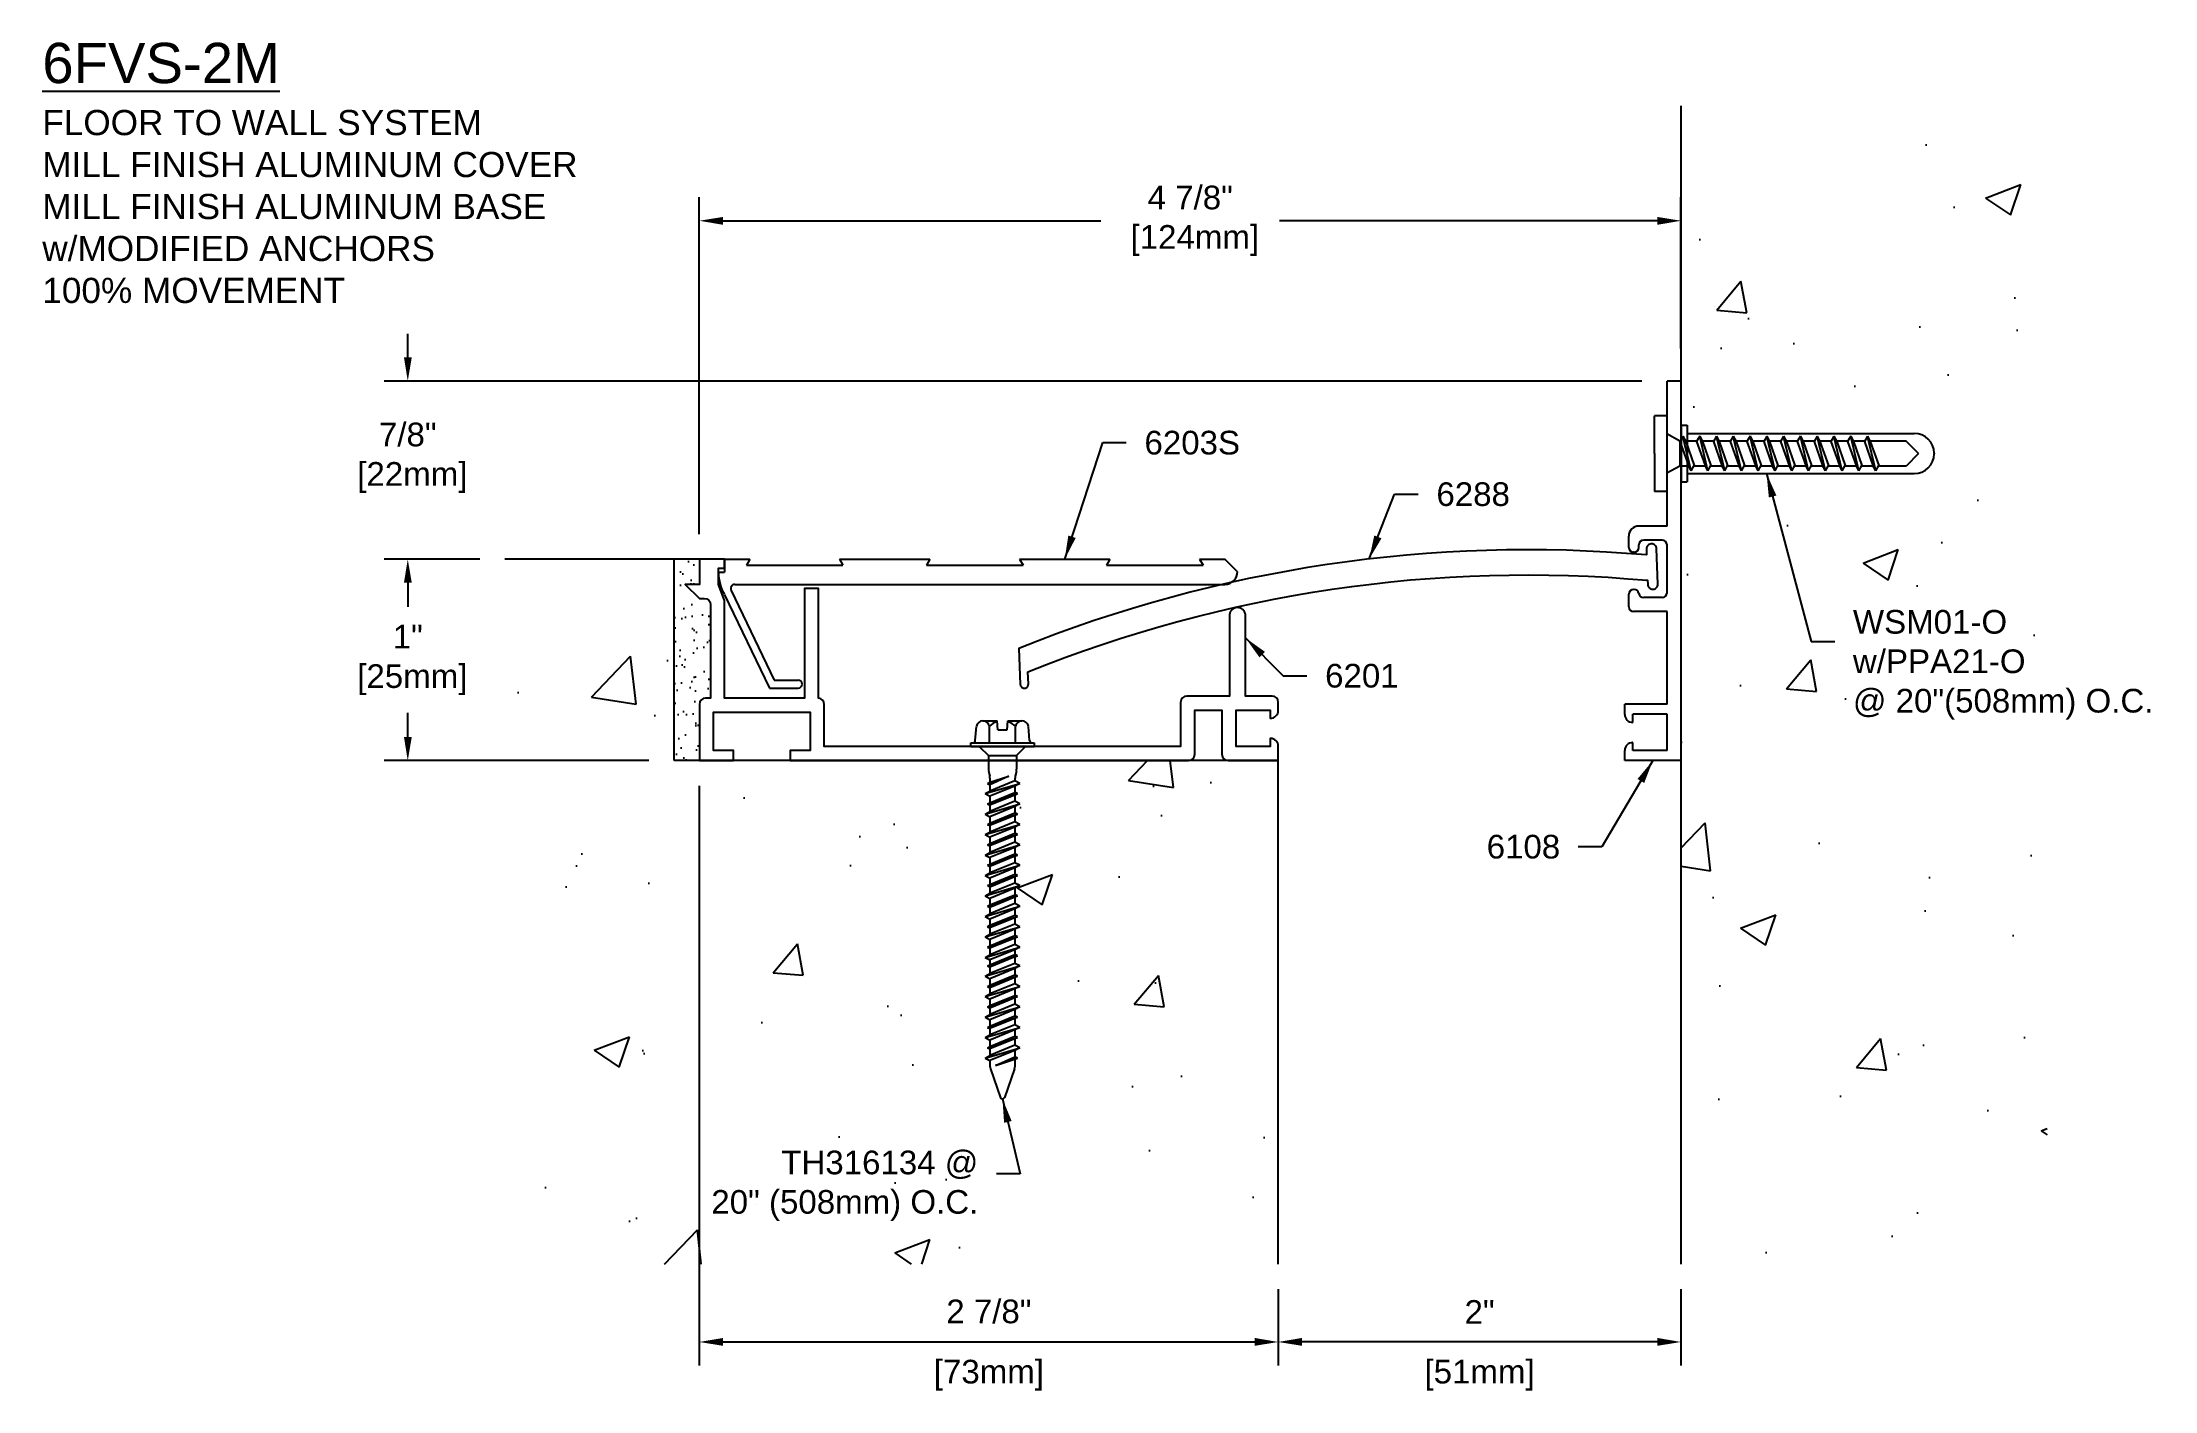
# Model space of a CAD drawing. Header units: inches. Extents: x -0.4 to 10.1, y -0.5 to 6.2.
import ezdxf

# ---------------------------------------------------------------- set-up
doc = ezdxf.new("R2010")
doc.units = ezdxf.units.IN
doc.header["$MEASUREMENT"] = 0
for name, color, linetype in [('Anchors', 4, 'Continuous'), ('Bolts', 4, 'Continuous'), ('Conditions', 1, 'Continuous'), ('Dimensions', 3, 'Continuous'), ('Metals', 7, 'Continuous'), ('text', 2, 'Continuous')]:
    doc.layers.add(name, color=color, linetype=linetype)
doc.styles.add('arial', font='arial.ttf')
doc.dimstyles.new('Arial', dxfattribs={"dimtxt": 0.1175, "dimasz": 0.1175, "dimexe": 0.1175, "dimexo": 0.125, "dimgap": 0.09, "dimtad": 0, "dimtih": 1, "dimtoh": 1, "dimdec": 4, "dimzin": 0, "dimdsep": 46, "dimlunit": 4, "dimtxsty": 'arial', "dimcen": 0.09, "dimadec": 0, "dimazin": 0, "dimtfac": 1, "dimtdec": 4, "dimtofl": 0, "dimtmove": 0, "dimatfit": 3, "dimfxl": 0, "dimfrac": 2, "dimtolj": 1, "dimtzin": 0, "dimarcsym": 0})

# ---------------------------------------------------------------- blocks, each defined once
blk = doc.blocks.new('WSM01')
for p, q in [((0.005, 0.063), (-0.183, 0.063)), ((-0.183, 0.001), (-0.183, 0.063)), ((0.192, 0.001), (-0.183, 0.001)), ((-0.058, -0.064), (-0.093, 0.001)), ((0.005, 0.063), (0.192, 0.063)), ((0.067, -0.064), (0.103, 0.001)), ((0.192, 0.001), (0.192, 0.063)), ((-0.081, -0.12), (0.091, -0.078)), ((-0.058, -0.107), (-0.058, -0.064)), ((0.067, -0.064), (-0.058, -0.064)), ((0.065, -0.064), (-0.055, -0.106)), ((0.065, -0.093), (-0.055, -0.134)), ((0.091, -0.078), (0.065, -0.064)), ((0.091, -0.078), (0.065, -0.093)), ((0.067, -0.065), (0.067, -0.064)), ((0.067, -0.149), (0.067, -0.092)), ((-0.081, -0.12), (-0.055, -0.106)), ((-0.081, -0.12), (-0.055, -0.134)), ((-0.081, -0.203), (0.091, -0.162)), ((-0.081, -0.203), (-0.055, -0.189)), ((-0.081, -0.203), (-0.055, -0.218)), ((-0.058, -0.191), (-0.058, -0.133)), ((0.065, -0.147), (-0.055, -0.189)), ((0.065, -0.176), (-0.055, -0.218)), ((0.091, -0.162), (0.065, -0.147)), ((0.091, -0.162), (0.065, -0.176)), ((0.067, -0.232), (0.067, -0.175)), ((-0.081, -0.287), (0.091, -0.245)), ((-0.081, -0.287), (-0.055, -0.272)), ((-0.081, -0.287), (-0.055, -0.301)), ((-0.058, -0.274), (-0.058, -0.216)), ((-0.058, -0.357), (-0.058, -0.3)), ((0.065, -0.231), (-0.055, -0.272)), ((0.065, -0.259), (-0.055, -0.301)), ((0.065, -0.314), (-0.055, -0.356)), ((0.091, -0.245), (0.065, -0.231)), ((0.091, -0.245), (0.065, -0.259)), ((0.091, -0.328), (0.065, -0.314)), ((0.067, -0.315), (0.067, -0.258)), ((-0.081, -0.37), (0.091, -0.328)), ((-0.081, -0.37), (-0.055, -0.356)), ((-0.081, -0.37), (-0.055, -0.384)), ((-0.081, -0.453), (0.091, -0.412)), ((-0.058, -0.441), (-0.058, -0.383)), ((0.065, -0.343), (-0.055, -0.384)), ((0.065, -0.397), (-0.055, -0.439)), ((0.091, -0.328), (0.065, -0.343)), ((0.091, -0.412), (0.065, -0.397)), ((0.091, -0.412), (0.065, -0.426)), ((0.067, -0.399), (0.067, -0.342)), ((-0.081, -0.453), (-0.055, -0.439)), ((-0.081, -0.453), (-0.055, -0.468)), ((-0.081, -0.537), (0.091, -0.495)), ((-0.081, -0.537), (-0.055, -0.522)), ((-0.058, -0.524), (-0.058, -0.466)), ((0.065, -0.426), (-0.055, -0.468)), ((0.065, -0.481), (-0.055, -0.522)), ((0.065, -0.509), (-0.055, -0.551)), ((0.091, -0.495), (0.065, -0.481)), ((0.091, -0.495), (0.065, -0.509)), ((0.067, -0.482), (0.067, -0.425)), ((0.067, -0.565), (0.067, -0.508)), ((-0.081, -0.537), (-0.055, -0.551)), ((-0.081, -0.62), (0.091, -0.578)), ((-0.081, -0.62), (-0.055, -0.606)), ((-0.081, -0.62), (-0.055, -0.634)), ((-0.058, -0.607), (-0.058, -0.55)), ((0.065, -0.564), (-0.055, -0.606)), ((0.065, -0.593), (-0.055, -0.634)), ((0.091, -0.578), (0.065, -0.564)), ((0.091, -0.578), (0.065, -0.593)), ((0.067, -0.649), (0.067, -0.592)), ((-0.081, -0.703), (0.091, -0.662)), ((-0.081, -0.703), (-0.055, -0.689)), ((-0.081, -0.703), (-0.055, -0.718)), ((-0.058, -0.691), (-0.058, -0.633)), ((-0.058, -0.774), (-0.058, -0.716)), ((0.065, -0.647), (-0.055, -0.689)), ((0.065, -0.676), (-0.055, -0.718)), ((0.065, -0.731), (-0.055, -0.772)), ((0.091, -0.662), (0.065, -0.647)), ((0.091, -0.662), (0.065, -0.676)), ((0.091, -0.745), (0.065, -0.731)), ((0.067, -0.732), (0.067, -0.675)), ((-0.081, -0.787), (0.091, -0.745)), ((-0.081, -0.787), (-0.055, -0.772)), ((-0.081, -0.787), (-0.055, -0.801)), ((-0.081, -0.87), (0.091, -0.828)), ((-0.058, -0.857), (-0.058, -0.8)), ((0.065, -0.759), (-0.055, -0.801)), ((0.065, -0.814), (-0.055, -0.856)), ((0.091, -0.745), (0.065, -0.759)), ((0.091, -0.828), (0.065, -0.814)), ((0.091, -0.828), (0.065, -0.843)), ((0.067, -0.815), (0.067, -0.758)), ((-0.081, -0.87), (-0.055, -0.856)), ((-0.081, -0.87), (-0.055, -0.884)), ((-0.081, -0.953), (0.091, -0.912)), ((-0.081, -0.953), (-0.055, -0.939)), ((-0.058, -0.941), (-0.058, -0.883)), ((0.065, -0.843), (-0.055, -0.884)), ((0.065, -0.897), (-0.055, -0.939)), ((0.065, -0.926), (-0.055, -0.968)), ((0.091, -0.912), (0.065, -0.897)), ((0.091, -0.912), (0.065, -0.926)), ((0.067, -0.899), (0.067, -0.842)), ((0.067, -0.982), (0.067, -0.925)), ((-0.081, -0.953), (-0.055, -0.968)), ((-0.081, -1.037), (0.091, -0.995)), ((-0.081, -1.037), (-0.055, -1.022)), ((-0.081, -1.037), (-0.055, -1.051)), ((-0.058, -1.024), (-0.058, -0.966)), ((0.065, -0.981), (-0.055, -1.022)), ((0.065, -1.009), (-0.055, -1.051)), ((0.091, -0.995), (0.065, -0.981)), ((0.091, -0.995), (0.065, -1.009)), ((0.067, -1.187), (0.067, -1.008)), ((-0.058, -1.187), (-0.058, -1.05)), ((0.005, -1.249), (-0.058, -1.187)), ((0.005, -1.249), (0.067, -1.187))]:
    blk.add_line(p, q)
blk = doc.blocks.new('PPA21')
for p, q in [((0.14, 0.03), (-0.14, 0.03)), ((-0.14, 0.03), (-0.14, 0)), ((0.14, 0), (-0.14, 0)), ((-0.1, 0), (-0.1, -1.128)), ((0.1, 0), (0.1, -1.128)), ((0.14, 0.03), (0.14, 0)), ((0.001, -1.227), (-0.001, -1.227))]:
    blk.add_line(p, q)
for centre, start, end in [((-0.001, -1.128), 180, 270), ((0.001, -1.128), 270, 0)]:
    blk.add_arc(centre, 0.099, start, end)
blk = doc.blocks.new('6108')
for p, q in [((-0.743, -0.003), (-0.743, 0.277)), ((-0.743, 0.277), (-0.692, 0.277)), ((-0.693, 0.067), (-0.693, 0.237)), ((-0.693, 0.237), (-0.653, 0.237)), ((-0.653, 0.237), (-0.653, 0.238)), ((-0.553, 0.237), (-0.553, 0.238)), ((-0.553, 0.237), (-0.513, 0.237)), ((-0.514, 0.277), (-0.463, 0.277)), ((-0.513, 0.067), (-0.513, 0.237)), ((-0.463, 0.067), (-0.463, 0.277)), ((-0.003, 0.067), (-0.003, 0.233)), ((0.021, 0.257), (0.083, 0.257)), ((0.107, 0.231), (0.107, 0.233)), ((0.292, 0.231), (0.292, 0.233)), ((0.316, 0.257), (0.372, 0.257)), ((0.067, 0.091), (0.067, 0.183)), ((0.316, 0.207), (0.328, 0.207)), ((0.352, 0.091), (0.352, 0.183)), ((0.422, 0.067), (0.422, 0.207)), ((-0.693, 0.067), (-0.513, 0.067)), ((-0.463, 0.067), (-0.003, 0.067)), ((0.091, 0.067), (0.328, 0.067)), ((0.422, 0.067), (1.142, 0.067)), ((1.142, -0.003), (1.142, 0.067)), ((-0.743, -0.003), (1.142, -0.003))]:
    blk.add_line(p, q)
for centre, radius, start, end in [((-0.692, 0.238), 0.039, 0, 90), ((-0.514, 0.238), 0.039, 90, 180), ((0.021, 0.233), 0.024, 90, 180), ((0.083, 0.233), 0.024, 0, 90), ((0.083, 0.231), 0.024, 280.584, 0), ((0.316, 0.233), 0.024, 90, 180), ((0.316, 0.231), 0.024, 180, 270), ((0.372, 0.207), 0.05, 0, 90), ((0.092, 0.183), 0.025, 100.5837, 179.9997), ((0.328, 0.183), 0.024, 0, 90), ((0.091, 0.091), 0.024, 180, 270), ((0.328, 0.091), 0.024, 270, 0)]:
    blk.add_arc(centre, radius, start, end)
blk = doc.blocks.new('6203S')
for p, q in [((0, 0), (0.125, 0)), ((0, 0), (0, -0.065)), ((0.125, 0), (0.108, -0.03)), ((0.571, 0), (1.019, 0)), ((0.571, 0), (0.588, -0.03)), ((1.465, 0), (1.913, 0)), ((1.913, 0), (1.896, -0.03)), ((2.359, 0), (2.485, 0)), ((2.359, 0), (2.376, -0.03)), ((2.547, -0.062), (2.485, 0)), ((-0.03, -0.065), (-0.03, -0.066)), ((-0.03, -0.065), (0, -0.065)), ((0.108, -0.03), (0.588, -0.03)), ((1.019, 0), (1.002, -0.03)), ((1.002, -0.03), (1.482, -0.03)), ((1.465, 0), (1.482, -0.03)), ((1.896, -0.03), (2.376, -0.03)), ((-0.001, -0.176), (0.223, -0.64)), ((0.033, -0.155), (0.246, -0.6)), ((0.051, -0.125), (2.485, -0.125)), ((0.246, -0.6), (0.365, -0.6)), ((0.385, -0.62), (0.385, -0.621)), ((0.223, -0.64), (0.366, -0.64))]:
    blk.add_line(p, q)
for centre, radius, start, end in [((2.485, -0.062), 0.0625, 89.9999, 90), ((0.189, -0.066), 0.219, 180, 209.972), ((2.485, -0.062), 0.0625, 270, 0.0001), ((0.051, -0.145), 0.02, 90, 209.972), ((0.365, -0.62), 0.02, 0, 90), ((0.366, -0.621), 0.019, 270, 0)]:
    blk.add_arc(centre, radius, start, end)
blk = doc.blocks.new('*D5')
at = {"layer": 'Defpoints', "color": 0}
for p in [(5.749, 0.121), (7.749, 0.121), (5.749, -0.266)]:
    blk.add_point(p, dxfattribs=at)
at = {"layer": 'Dimensions', "color": 0, "lineweight": -2}
for p, q in [((5.749, -0.004), (5.749, -0.383)), ((7.749, -0.004), (7.749, -0.383)), ((7.632, -0.266), (5.867, -0.266))]:
    blk.add_line(p, q, dxfattribs=at)
at = {"layer": 'Dimensions', "color": 0}
for points in [[(5.867, -0.246), (5.867, -0.285), (5.749, -0.266)], [(7.632, -0.246), (7.632, -0.285), (7.749, -0.266)]]:
    blk.add_solid(points, dxfattribs=at)
at = {"layer": 'Dimensions', "color": 0, "char_height": 0.1175, "attachment_point": 5, "style": 'arial'}
for s, insert in [('\\A1;2"', (6.749, -0.117)), ('\\A1;[51mm]', (6.749, -0.431))]:
    blk.add_mtext(s, dxfattribs=dict(at, insert=insert))
blk = doc.blocks.new('*D6')
at = {"layer": 'Defpoints', "color": 0}
for p in [(2.874, 2.621), (5.749, 0.121), (5.749, -0.266)]:
    blk.add_point(p, dxfattribs=at)
at = {"layer": 'Dimensions', "color": 0, "lineweight": -2}
for p, q in [((2.874, 2.496), (2.874, -0.383)), ((5.749, -0.004), (5.749, -0.383)), ((2.992, -0.266), (5.632, -0.266))]:
    blk.add_line(p, q, dxfattribs=at)
at = {"layer": 'Dimensions', "color": 0}
for points in [[(2.992, -0.246), (2.992, -0.285), (2.874, -0.266)], [(5.632, -0.246), (5.632, -0.285), (5.749, -0.266)]]:
    blk.add_solid(points, dxfattribs=at)
at = {"layer": 'Dimensions', "color": 0, "char_height": 0.1175, "attachment_point": 5, "style": 'arial'}
for s, insert in [('\\A1;2 7/8"', (4.312, -0.115)), ('\\A1;[73mm]', (4.312, -0.431))]:
    blk.add_mtext(s, dxfattribs=dict(at, insert=insert))
blk = doc.blocks.new('*D7')
at = {"layer": 'Defpoints', "color": 0}
for p in [(1.909, 3.621), (1.426, 2.621), (2.749, 2.621)]:
    blk.add_point(p, dxfattribs=at)
at = {"layer": 'Dimensions', "color": 0, "lineweight": -2}
for p, q in [((1.784, 3.621), (1.309, 3.621)), ((1.426, 3.504), (1.426, 3.385)), ((1.426, 2.739), (1.426, 2.858)), ((2.624, 2.621), (1.309, 2.621))]:
    blk.add_line(p, q, dxfattribs=at)
at = {"layer": 'Dimensions', "color": 0}
for points in [[(1.407, 3.504), (1.446, 3.504), (1.426, 3.621)], [(1.407, 2.739), (1.446, 2.739), (1.426, 2.621)]]:
    blk.add_solid(points, dxfattribs=at)
at = {"layer": 'Dimensions', "color": 0, "insert": (1.426, 3.121), "char_height": 0.1175, "attachment_point": 5, "style": 'arial'}
blk.add_mtext('\\A1;1"\\P [25mm]', dxfattribs=at)
blk = doc.blocks.new('*D8')
at = {"layer": 'Defpoints', "color": 0}
for p in [(7.749, 5.302), (7.749, 4.542), (2.874, 3.621)]:
    blk.add_point(p, dxfattribs=at)
at = {"layer": 'Dimensions', "color": 0, "lineweight": -2}
for p, q in [((2.874, 3.746), (2.874, 5.419)), ((7.749, 4.667), (7.749, 5.419)), ((2.992, 5.302), (4.868, 5.302)), ((7.632, 5.302), (5.756, 5.302))]:
    blk.add_line(p, q, dxfattribs=at)
at = {"layer": 'Dimensions', "color": 0}
for points in [[(2.992, 5.321), (2.992, 5.282), (2.874, 5.302)], [(7.632, 5.321), (7.632, 5.282), (7.749, 5.302)]]:
    blk.add_solid(points, dxfattribs=at)
at = {"layer": 'Dimensions', "color": 0, "insert": (5.312, 5.302), "char_height": 0.1175, "attachment_point": 5, "style": 'arial'}
blk.add_mtext('\\A1;4 7/8"\\P [124mm]', dxfattribs=at)
blk = doc.blocks.new('*D9')
at = {"layer": 'Defpoints', "color": 0}
for p in [(7.679, 4.506), (1.426, 3.621), (1.909, 3.621)]:
    blk.add_point(p, dxfattribs=at)
at = {"layer": 'Dimensions', "color": 0, "lineweight": -2}
for p, q in [((1.426, 4.624), (1.426, 4.741)), ((7.554, 4.506), (1.309, 4.506)), ((1.784, 3.621), (1.309, 3.621)), ((1.426, 3.504), (1.426, 3.386))]:
    blk.add_line(p, q, dxfattribs=at)
at = {"layer": 'Dimensions', "color": 0}
for points in [[(1.407, 4.624), (1.446, 4.624), (1.426, 4.506)], [(1.407, 3.504), (1.446, 3.504), (1.426, 3.621)]]:
    blk.add_solid(points, dxfattribs=at)
at = {"layer": 'Dimensions', "color": 0, "insert": (1.426, 4.125), "char_height": 0.1175, "attachment_point": 5, "style": 'arial'}
blk.add_mtext('\\A1;7/8"\\P [22mm]', dxfattribs=at)
blk = doc.blocks.new('6288')
at = {"flags": 128}
blk.add_lwpolyline([(-2.243, -0.391, -0.11907), (0.85, -0.055), (0.85, -0.076, 0.414214), (0.874, -0.1), (0.876, -0.1, 0.414214), (0.9, -0.076), (0.9, 0.101, 0.414214), (0.876, 0.125), (0.874, 0.125, 0.414214), (0.85, 0.101), (0.85, 0.071, 0.11837), (-2.283, -0.273), (-2.283, -0.452, 0.414214), (-2.264, -0.471), (-2.262, -0.471, 0.414214), (-2.243, -0.452), (-2.243, -0.391)], format="xyb", dxfattribs=at)
blk = doc.blocks.new('TH-316134')
for p, q in [((-0.097, 0.127), (-0.027, 0.127)), ((-0.023, 0.083), (-0.027, 0.127)), ((0.023, 0.083), (0.027, 0.127)), ((0.027, 0.127), (0.097, 0.127)), ((-0.157, 0.019), (0.157, 0.019)), ((-0.157, 0), (-0.157, 0.019)), ((-0.157, 0), (0.157, 0)), ((-0.135, 0.029), (-0.129, 0.1)), ((-0.115, 0), (-0.07, -0.045)), ((-0.065, 0.019), (-0.065, 0.1)), ((-0.023, 0.083), (0.023, 0.083)), ((0.064, 0.019), (0.064, 0.1)), ((0.115, 0), (0.07, -0.045)), ((0.135, 0.029), (0.129, 0.1)), ((0.157, 0.019), (0.157, 0)), ((-0.07, -0.045), (0.07, -0.045)), ((-0.07, -0.045), (-0.07, -0.112)), ((0.07, -0.045), (0.07, -0.112)), ((-0.086, -0.234), (0.086, -0.184)), ((-0.074, -0.184), (0.032, -0.147)), ((-0.074, -0.184), (-0.062, -0.177)), ((-0.074, -0.184), (-0.062, -0.19)), ((-0.069, -0.122), (-0.063, -0.148)), ((0.032, -0.147), (-0.062, -0.19)), ((-0.062, -0.177), (0.032, -0.147)), ((-0.062, -0.157), (-0.062, -0.177)), ((0.062, -0.171), (-0.062, -0.221)), ((-0.062, -0.19), (-0.062, -0.221)), ((0.062, -0.197), (-0.062, -0.247)), ((0.062, -0.157), (0.062, -0.171)), ((0.086, -0.184), (0.062, -0.171)), ((0.086, -0.184), (0.062, -0.197)), ((0.062, -0.197), (0.062, -0.228)), ((0.069, -0.122), (0.063, -0.148)), ((-0.086, -0.234), (-0.062, -0.221)), ((-0.086, -0.234), (-0.062, -0.247)), ((-0.086, -0.336), (0.086, -0.285)), ((-0.074, -0.285), (0.074, -0.234)), ((-0.074, -0.285), (-0.062, -0.279)), ((-0.074, -0.285), (-0.062, -0.291)), ((-0.062, -0.279), (0.062, -0.228)), ((0.062, -0.241), (-0.062, -0.291)), ((-0.062, -0.247), (-0.062, -0.279)), ((0.062, -0.272), (-0.062, -0.323)), ((-0.062, -0.291), (-0.062, -0.323)), ((0.062, -0.298), (-0.062, -0.349)), ((0.074, -0.234), (0.062, -0.228)), ((0.074, -0.234), (0.062, -0.241)), ((0.062, -0.241), (0.062, -0.272)), ((0.086, -0.285), (0.062, -0.272)), ((0.086, -0.285), (0.062, -0.298)), ((0.062, -0.298), (0.062, -0.33)), ((-0.086, -0.336), (-0.062, -0.323)), ((-0.086, -0.336), (-0.062, -0.349)), ((-0.086, -0.437), (0.086, -0.387)), ((-0.074, -0.387), (0.074, -0.336)), ((-0.074, -0.387), (-0.062, -0.381)), ((-0.074, -0.387), (-0.062, -0.393)), ((-0.062, -0.381), (0.062, -0.33)), ((0.062, -0.342), (-0.062, -0.393)), ((-0.062, -0.349), (-0.062, -0.381)), ((0.062, -0.374), (-0.062, -0.425)), ((-0.062, -0.393), (-0.062, -0.425)), ((0.062, -0.4), (-0.062, -0.45)), ((0.074, -0.336), (0.062, -0.33)), ((0.074, -0.336), (0.062, -0.342)), ((0.062, -0.342), (0.062, -0.374)), ((0.086, -0.387), (0.062, -0.374)), ((0.086, -0.387), (0.062, -0.4)), ((0.062, -0.4), (0.062, -0.431)), ((-0.086, -0.437), (-0.062, -0.425)), ((-0.086, -0.437), (-0.062, -0.45)), ((-0.086, -0.539), (0.086, -0.488)), ((-0.074, -0.488), (0.074, -0.437)), ((-0.074, -0.488), (-0.062, -0.482)), ((-0.074, -0.488), (-0.062, -0.494)), ((-0.062, -0.482), (0.062, -0.431)), ((0.062, -0.444), (-0.062, -0.494)), ((-0.062, -0.45), (-0.062, -0.482)), ((0.062, -0.475), (-0.062, -0.526)), ((-0.062, -0.494), (-0.062, -0.526)), ((0.062, -0.501), (-0.062, -0.552)), ((0.074, -0.437), (0.062, -0.431)), ((0.074, -0.437), (0.062, -0.444)), ((0.062, -0.444), (0.062, -0.475)), ((0.086, -0.488), (0.062, -0.475)), ((0.086, -0.488), (0.062, -0.501)), ((0.062, -0.501), (0.062, -0.533)), ((-0.086, -0.539), (-0.062, -0.526)), ((-0.086, -0.539), (-0.062, -0.552)), ((-0.086, -0.641), (0.086, -0.59)), ((-0.086, -0.641), (-0.062, -0.628)), ((-0.074, -0.59), (0.074, -0.539)), ((-0.074, -0.59), (-0.062, -0.584)), ((-0.074, -0.59), (-0.062, -0.596)), ((-0.062, -0.584), (0.062, -0.533)), ((0.062, -0.545), (-0.062, -0.596)), ((-0.062, -0.552), (-0.062, -0.584)), ((0.062, -0.577), (-0.062, -0.628)), ((-0.062, -0.596), (-0.062, -0.628)), ((0.062, -0.603), (-0.062, -0.654)), ((0.074, -0.539), (0.062, -0.533)), ((0.074, -0.539), (0.062, -0.545)), ((0.062, -0.545), (0.062, -0.577)), ((0.086, -0.59), (0.062, -0.577)), ((0.086, -0.59), (0.062, -0.603)), ((0.062, -0.603), (0.062, -0.634)), ((-0.086, -0.641), (-0.062, -0.654)), ((-0.086, -0.742), (0.086, -0.691)), ((-0.086, -0.742), (-0.062, -0.729)), ((-0.074, -0.691), (0.074, -0.641)), ((-0.074, -0.691), (-0.062, -0.685)), ((-0.074, -0.691), (-0.062, -0.698)), ((-0.062, -0.685), (0.062, -0.634)), ((0.062, -0.647), (-0.062, -0.698)), ((-0.062, -0.654), (-0.062, -0.685)), ((0.062, -0.678), (-0.062, -0.729)), ((-0.062, -0.698), (-0.062, -0.729)), ((0.062, -0.704), (-0.062, -0.755)), ((0.074, -0.641), (0.062, -0.634)), ((0.074, -0.641), (0.062, -0.647)), ((0.062, -0.647), (0.062, -0.678)), ((0.086, -0.691), (0.062, -0.678)), ((0.086, -0.691), (0.062, -0.704)), ((0.062, -0.704), (0.062, -0.736)), ((-0.086, -0.742), (-0.062, -0.755)), ((-0.086, -0.844), (0.086, -0.793)), ((-0.086, -0.844), (-0.062, -0.831)), ((-0.074, -0.793), (0.074, -0.742)), ((-0.074, -0.793), (-0.062, -0.787)), ((-0.074, -0.793), (-0.062, -0.799)), ((-0.062, -0.787), (0.062, -0.736)), ((0.062, -0.748), (-0.062, -0.799)), ((-0.062, -0.755), (-0.062, -0.787)), ((0.062, -0.78), (-0.062, -0.831)), ((-0.062, -0.799), (-0.062, -0.831)), ((0.062, -0.806), (-0.062, -0.857)), ((-0.062, -0.888), (0.062, -0.838)), ((0.074, -0.742), (0.062, -0.736)), ((0.074, -0.742), (0.062, -0.748)), ((0.062, -0.748), (0.062, -0.78)), ((0.086, -0.793), (0.062, -0.78)), ((0.086, -0.793), (0.062, -0.806)), ((0.062, -0.806), (0.062, -0.838)), ((0.074, -0.844), (0.062, -0.838)), ((-0.086, -0.844), (-0.062, -0.857)), ((-0.086, -0.945), (0.086, -0.895)), ((-0.086, -0.945), (-0.062, -0.932)), ((-0.074, -0.895), (0.074, -0.844)), ((-0.074, -0.895), (-0.062, -0.888)), ((-0.074, -0.895), (-0.062, -0.901)), ((0.062, -0.85), (-0.062, -0.901)), ((-0.062, -0.857), (-0.062, -0.888)), ((0.062, -0.882), (-0.062, -0.932)), ((-0.062, -0.901), (-0.062, -0.932)), ((0.062, -0.907), (-0.062, -0.958)), ((-0.062, -0.99), (0.062, -0.939)), ((0.074, -0.844), (0.062, -0.85)), ((0.062, -0.85), (0.062, -0.882)), ((0.086, -0.895), (0.062, -0.882)), ((0.086, -0.895), (0.062, -0.907)), ((0.062, -0.907), (0.062, -0.939)), ((0.074, -0.945), (0.062, -0.939)), ((-0.086, -0.945), (-0.062, -0.958)), ((-0.086, -1.047), (0.086, -0.996)), ((-0.086, -1.047), (-0.062, -1.034)), ((-0.086, -1.047), (-0.062, -1.06)), ((-0.074, -0.996), (0.074, -0.945)), ((-0.074, -0.996), (-0.062, -0.99)), ((-0.074, -0.996), (-0.062, -1.002)), ((-0.074, -1.09), (0.074, -1.039)), ((0.062, -0.951), (-0.062, -1.002)), ((-0.062, -0.958), (-0.062, -0.99)), ((0.062, -0.983), (-0.062, -1.034)), ((-0.062, -1.002), (-0.062, -1.034)), ((0.062, -1.009), (-0.062, -1.06)), ((-0.062, -1.084), (0.062, -1.033)), ((0.062, -1.045), (-0.062, -1.096)), ((0.074, -0.945), (0.062, -0.951)), ((0.062, -0.951), (0.062, -0.983)), ((0.086, -0.996), (0.062, -0.983)), ((0.086, -0.996), (0.062, -1.009)), ((0.062, -1.001), (0.062, -1.033)), ((0.074, -1.039), (0.062, -1.033)), ((0.074, -1.039), (0.062, -1.045)), ((0.062, -1.045), (0.062, -1.077)), ((-0.086, -1.141), (0.086, -1.09)), ((-0.086, -1.141), (-0.062, -1.128)), ((-0.086, -1.141), (-0.062, -1.154)), ((-0.074, -1.09), (-0.062, -1.084)), ((-0.074, -1.09), (-0.062, -1.096)), ((-0.074, -1.191), (0.074, -1.141)), ((-0.062, -1.052), (-0.062, -1.084)), ((0.062, -1.077), (-0.062, -1.128)), ((-0.062, -1.096), (-0.062, -1.128)), ((0.062, -1.103), (-0.062, -1.154)), ((-0.062, -1.185), (0.062, -1.134)), ((0.062, -1.147), (-0.062, -1.198)), ((-0.062, -1.154), (-0.062, -1.185)), ((0.086, -1.09), (0.062, -1.077)), ((0.086, -1.09), (0.062, -1.103)), ((0.062, -1.103), (0.062, -1.134)), ((0.074, -1.141), (0.062, -1.134)), ((0.074, -1.141), (0.062, -1.147)), ((0.062, -1.147), (0.062, -1.178)), ((-0.086, -1.242), (0.086, -1.191)), ((-0.086, -1.242), (-0.062, -1.229)), ((-0.086, -1.242), (-0.062, -1.255)), ((-0.074, -1.191), (-0.062, -1.185)), ((-0.074, -1.191), (-0.062, -1.198)), ((-0.074, -1.293), (0.074, -1.242)), ((0.062, -1.178), (-0.062, -1.229)), ((-0.062, -1.198), (-0.062, -1.229)), ((0.062, -1.204), (-0.062, -1.255)), ((-0.062, -1.287), (0.062, -1.236)), ((0.062, -1.248), (-0.062, -1.299)), ((-0.062, -1.255), (-0.062, -1.287)), ((0.086, -1.191), (0.062, -1.178)), ((0.086, -1.191), (0.062, -1.204)), ((0.062, -1.204), (0.062, -1.236)), ((0.074, -1.242), (0.062, -1.236)), ((0.074, -1.242), (0.062, -1.248)), ((0.062, -1.248), (0.062, -1.28)), ((-0.086, -1.344), (0.086, -1.293)), ((-0.086, -1.344), (-0.062, -1.331)), ((-0.086, -1.344), (-0.062, -1.357)), ((-0.074, -1.293), (-0.062, -1.287)), ((-0.074, -1.293), (-0.062, -1.299)), ((-0.074, -1.395), (0.074, -1.344)), ((0.062, -1.28), (-0.062, -1.331)), ((-0.062, -1.299), (-0.062, -1.331)), ((0.062, -1.306), (-0.062, -1.357)), ((-0.062, -1.388), (0.062, -1.338)), ((0.062, -1.35), (-0.062, -1.401)), ((-0.062, -1.357), (-0.062, -1.388)), ((0.086, -1.293), (0.062, -1.28)), ((0.086, -1.293), (0.062, -1.306)), ((0.062, -1.306), (0.062, -1.338)), ((0.074, -1.344), (0.062, -1.338)), ((0.074, -1.344), (0.062, -1.35)), ((0.062, -1.35), (0.062, -1.382)), ((-0.086, -1.445), (0.086, -1.395)), ((-0.086, -1.445), (-0.062, -1.432)), ((-0.086, -1.445), (-0.062, -1.458)), ((-0.074, -1.395), (-0.062, -1.388)), ((-0.074, -1.395), (-0.062, -1.401)), ((-0.074, -1.496), (0.074, -1.445)), ((0.062, -1.382), (-0.062, -1.432)), ((-0.062, -1.401), (-0.062, -1.432)), ((0.062, -1.407), (-0.062, -1.458)), ((-0.062, -1.49), (0.062, -1.439)), ((0.062, -1.451), (-0.062, -1.502)), ((-0.062, -1.458), (-0.062, -1.49)), ((0.086, -1.395), (0.062, -1.382)), ((0.086, -1.395), (0.062, -1.407)), ((0.062, -1.407), (0.062, -1.439)), ((0.074, -1.445), (0.062, -1.439)), ((0.074, -1.445), (0.062, -1.451)), ((0.062, -1.451), (0.062, -1.483)), ((-0.086, -1.547), (0.086, -1.496)), ((-0.086, -1.547), (-0.062, -1.534)), ((-0.086, -1.547), (-0.062, -1.56)), ((-0.074, -1.496), (-0.062, -1.49)), ((-0.074, -1.496), (-0.062, -1.502)), ((0.062, -1.483), (-0.062, -1.534)), ((-0.062, -1.502), (-0.062, -1.534)), ((0.062, -1.509), (-0.062, -1.56)), ((-0.062, -1.56), (-0.062, -1.586)), ((-0.034, -1.584), (0.062, -1.541)), ((-0.034, -1.584), (0.074, -1.547)), ((0.062, -1.553), (-0.034, -1.584)), ((0.086, -1.496), (0.062, -1.483)), ((0.086, -1.496), (0.062, -1.509)), ((0.062, -1.509), (0.062, -1.541)), ((0.074, -1.547), (0.062, -1.541)), ((0.074, -1.547), (0.062, -1.553)), ((0.062, -1.553), (0.062, -1.586)), ((-0.06, -1.601), (-0.01, -1.744)), ((0.06, -1.601), (0.01, -1.744))]:
    blk.add_line(p, q)
for centre, radius, start, end in [((-0.097, 0.095), 0.0327, 9.285, 170.715), ((0, 0.038), 0.0896, 107.4215, 136.0407), ((0, 0.038), 0.0896, 43.9593, 72.5785), ((0.097, 0.095), 0.0327, 9.285, 170.715), ((-0.146, 0.03), 0.0112, 270, 355), ((0.146, 0.03), 0.0112, 185, 270), ((-0.023, -0.112), 0.0465, 180, 191.9357), ((-0.109, -0.157), 0.0465, 0, 11.9357), ((0.109, -0.157), 0.0465, 168.0643, 180), ((0.023, -0.112), 0.0465, 348.0643, 0), ((-0.016, -1.586), 0.0465, 180, 199.3058), ((0.016, -1.586), 0.0465, 340.6942, 0), ((0, -1.739), 0.0106, 204.1001, 335.8999)]:
    blk.add_arc(centre, radius, start, end)
blk = doc.blocks.new('TH316134')
at = {"layer": 'Bolts'}
blk.add_blockref('TH-316134', (0, 0), dxfattribs=at)

msp = doc.modelspace()

# ---------------------------------------------------------------- hatches: boundary and pattern name
at = {"layer": 'Conditions'}
h = msp.add_hatch(dxfattribs=at)
h.set_pattern_fill('AR-CONC', color=256, scale=0.25, style=0)
h.paths.add_polyline_path([(9.56765, 5.87344), (7.74947, 5.87344), (7.74947, 4.28617), (7.77947, 4.28617), (7.77947, 4.24617), (8.90738, 4.24617, -0.41421356), (9.00638, 4.14717), (9.00638, 4.14517, -0.41421356), (8.90738, 4.04617), (7.77947, 4.04617), (7.77947, 4.00617), (7.74947, 4.00617), (7.74947, 0.12117), (9.56765, 0.12117)])
h.paths.add_polyline_path([(8.57371, 3.3985), (10.10209, 3.3985), (10.10209, 2.78971), (8.57371, 2.78971)], flags=9)
h = msp.add_hatch(dxfattribs=at)
h.set_pattern_fill('AR-CONC', color=256, scale=0.25, style=0)
h.paths.add_polyline_path([(4.30578, 1.49976), (4.31722, 1.50593), (4.31722, 1.53762), (4.29322, 1.55055), (4.31722, 1.56347), (4.31722, 1.59516), (4.30578, 1.60133), (4.31722, 1.60749), (4.31722, 1.63137), (4.29322, 1.6443), (4.31722, 1.65722), (4.31722, 1.68891), (4.30578, 1.69508), (4.31722, 1.70124), (4.31722, 1.73293), (4.29322, 1.74586), (4.31722, 1.75878), (4.31722, 1.79048), (4.30578, 1.79664), (4.31722, 1.8028), (4.31722, 1.8345), (4.29322, 1.84742), (4.31722, 1.86035), (4.31722, 1.89204), (4.30578, 1.8982), (4.31722, 1.90437), (4.31722, 1.93606), (4.29322, 1.94898), (4.31722, 1.96191), (4.31722, 1.9936), (4.30578, 1.99976), (4.31722, 2.00593), (4.31722, 2.03762), (4.29322, 2.05055), (4.31722, 2.06347), (4.31722, 2.09516), (4.30578, 2.10133), (4.31722, 2.10749), (4.31722, 2.13918), (4.29322, 2.15211), (4.31722, 2.16503), (4.31722, 2.19673), (4.30578, 2.20289), (4.31722, 2.20905), (4.31722, 2.24075), (4.29322, 2.25367), (4.31722, 2.2666), (4.31722, 2.29829), (4.30578, 2.30445), (4.31722, 2.31062), (4.31722, 2.34231), (4.29322, 2.35523), (4.31722, 2.36816), (4.31722, 2.39985), (4.30578, 2.40601), (4.31722, 2.41218), (4.31722, 2.44387), (4.29322, 2.4568), (4.31722, 2.46972), (4.31722, 2.50141), (4.30578, 2.50758), (4.31722, 2.51374), (4.31722, 2.53387, 0.05212645), (4.31622, 2.54349), (4.30972, 2.57421), (4.30972, 2.62117), (3.49447, 2.62117), (3.32447, 2.62117), (2.74947, 2.62117), (2.74947, 3.62117), (1.90869, 3.62117), (1.90869, 0.12117), (5.74947, 0.12117), (5.74947, 2.62117), (5.50047, 2.62117), (4.44922, 2.62117), (4.44922, 2.57421), (4.44273, 2.54349, 0.05212645), (4.44172, 2.53387), (4.44172, 2.5205), (4.46572, 2.50758), (4.44172, 2.49465), (4.44172, 2.46296), (4.45317, 2.4568), (4.44172, 2.45063), (4.44172, 2.41894), (4.46572, 2.40601), (4.44172, 2.39309), (4.44172, 2.3614), (4.45317, 2.35523), (4.44172, 2.34907), (4.44172, 2.31738), (4.46572, 2.30445), (4.44172, 2.29153), (4.44172, 2.25983), (4.45317, 2.25367), (4.44172, 2.24751), (4.44172, 2.21581), (4.46572, 2.20289), (4.44172, 2.18996), (4.44172, 2.15827), (4.45317, 2.15211), (4.44172, 2.14594), (4.44172, 2.11425), (4.46572, 2.10133), (4.44172, 2.0884), (4.44172, 2.05671), (4.45317, 2.05055), (4.44172, 2.04438), (4.44172, 2.01269), (4.46572, 1.99976), (4.44172, 1.98684), (4.44172, 1.95515), (4.45317, 1.94898), (4.44172, 1.94282), (4.44172, 1.91113), (4.46572, 1.8982), (4.44172, 1.88528), (4.44172, 1.85358), (4.45317, 1.84742), (4.44172, 1.84126), (4.44172, 1.80956), (4.46572, 1.79664), (4.44172, 1.78371), (4.44172, 1.75202), (4.45317, 1.74586), (4.44172, 1.73969), (4.44172, 1.708), (4.46572, 1.69508), (4.44172, 1.68215), (4.44172, 1.65827), (4.45317, 1.65211), (4.44172, 1.64594), (4.44172, 1.61425), (4.46572, 1.60133), (4.44172, 1.5884), (4.44172, 1.55671), (4.45317, 1.55055), (4.44172, 1.54438), (4.44172, 1.51269), (4.46572, 1.49976), (4.44172, 1.48684), (4.44172, 1.45515), (4.45317, 1.44898), (4.44172, 1.44282), (4.44172, 1.41113), (4.46572, 1.3982), (4.44172, 1.38528), (4.44172, 1.35358), (4.45317, 1.34742), (4.44172, 1.34126), (4.44172, 1.30956), (4.46572, 1.29664), (4.44172, 1.28371), (4.44172, 1.25202), (4.45317, 1.24586), (4.44172, 1.23969), (4.44172, 1.208), (4.46572, 1.19508), (4.44172, 1.18215), (4.44172, 1.15046), (4.45317, 1.1443), (4.44172, 1.13813), (4.44172, 1.10551, -0.08443704), (4.43911, 1.09014), (4.3897, 0.94908, -0.77412328), (4.36925, 0.94908), (4.31984, 1.09014, -0.08443704), (4.31722, 1.10551), (4.31722, 1.13137), (4.29322, 1.1443), (4.31722, 1.15722), (4.31722, 1.18891), (4.30578, 1.19508), (4.31722, 1.20124), (4.31722, 1.23293), (4.29322, 1.24586), (4.31722, 1.25878), (4.31722, 1.29048), (4.30578, 1.29664), (4.31722, 1.3028), (4.31722, 1.3345), (4.29322, 1.34742), (4.31722, 1.36035), (4.31722, 1.39204), (4.30578, 1.3982), (4.31722, 1.40437), (4.31722, 1.43606), (4.29322, 1.44898), (4.31722, 1.46191), (4.31722, 1.4936)])
h.paths.add_polyline_path([(2.92305, 0.71539), (4.28889, 0.71539), (4.28889, 0.30451), (2.92305, 0.30451)], flags=24)
h = msp.add_hatch(dxfattribs=at)
h.set_pattern_fill('AR-SAND', color=256, scale=0.0625, style=0)
h.set_pattern_definition([(37.5, (-23.69395, -11.15854), (-0.0039371, 0.1204265), [0, -0.095, 0, -0.10625, 0, -0.1015625]), (7.5, (-23.69395, -11.15854), (0.11061104, 0.1763841), [0, -0.05125, 0, -0.085625, 0, -0.0328125]), (327.5, (-23.77082, -11.15854), (0.19463387, 0.0003537), [0, -0.03125, 0, -0.1125, 0, -0.146875]), (317.5, (-23.77082, -11.15854), (0.1878829, 0.0548547), [0, -0.015625, 0, -0.07375, 0, -0.084375])])
h.paths.add_polyline_path([(2.92947, 3.39517, 0.41421356), (2.89847, 3.42617), (2.87447, 3.42617), (2.80447, 3.49617), (2.87447, 3.49617), (2.87447, 3.62117), (2.74947, 3.62117), (2.74947, 2.62117), (2.87447, 2.62117), (2.87447, 2.90017, -0.41421356), (2.90547, 2.93117), (2.92947, 2.93117)])

# ---------------------------------------------------------------- linework, layer by layer
msp.add_line((2.96947, 3.55617), (2.96947, 3.55479))
for p, q in [((2.87447, 3.62117), (1.90869, 3.62117)), ((2.74947, 2.62117), (2.74947, 3.62117)), ((5.74947, 2.62117), (2.74947, 2.62117)), ((5.74947, 0.12117), (5.74947, 2.62117))]:
    msp.add_line(p, q, dxfattribs=at)
msp.add_lwpolyline([(7.74947, 0.12117), (7.74947, 5.87344)], dxfattribs=at)
at = {"layer": 'Metals'}
msp.add_lwpolyline([(5.50647, 3.34553), (5.50647, 2.94117), (5.29547, 2.94117, 0.41421356), (5.26447, 2.91017), (5.26447, 2.69117), (3.49447, 2.69117), (3.49447, 2.90017, 0.38610129), (3.46647, 2.93102), (3.46647, 3.47617), (3.39647, 3.47617), (3.39647, 2.93117), (2.99947, 2.93117), (2.99947, 3.41617), (2.96947, 3.49617), (2.96947, 3.57617), (2.99947, 3.57617), (2.99947, 3.62117), (2.87447, 3.62117), (2.87447, 3.49617), (2.80447, 3.49617), (2.87447, 3.42617), (2.89847, 3.42617, -0.41421356), (2.92947, 3.39517), (2.92947, 2.93117), (2.90547, 2.93117, 0.41421356), (2.87447, 2.90017), (2.87447, 2.62117), (3.04447, 2.62117), (3.04447, 2.67117), (2.94447, 2.67117), (2.94447, 2.86117), (3.42447, 2.86117), (3.42447, 2.67117), (3.32447, 2.67117), (3.32447, 2.62117), (3.49447, 2.62117), (5.30347, 2.62117, 0.41421356), (5.33447, 2.65217), (5.33447, 2.87117), (5.46947, 2.87117), (5.46947, 2.65217, 0.41421356), (5.50047, 2.62117), (5.74947, 2.62117), (5.74947, 2.69317, 0.41421356), (5.71147, 2.73117), (5.70947, 2.73117), (5.70947, 2.69117), (5.53947, 2.69117), (5.53947, 2.87117), (5.70947, 2.87117), (5.70947, 2.83117, 0.41421356), (5.74947, 2.87117), (5.74947, 2.91017, 0.41421356), (5.71847, 2.94117), (5.58647, 2.94117), (5.58647, 3.34553, 0.89099585)], format="xyb", close=True, dxfattribs=at)

# ---------------------------------------------------------------- block references
msp.add_blockref('TH316134', (4.37947, 2.69117))
at = {"layer": 'Anchors', "rotation": 90}
for name, p in [('WSM01', (7.68001, 4.14128)), ('PPA21', (7.77947, 4.14617))]:
    msp.add_blockref(name, p, dxfattribs=at)
at = {"layer": 'Metals'}
for name, p, rotation in [('6108', (7.74692, 3.36396), 90), ('6288', (6.73203, 3.53869), 2.204941815581739)]:
    msp.add_blockref(name, p, dxfattribs=dict(at, rotation=rotation))
msp.add_blockref('6203S', (2.99947, 3.62117), dxfattribs=at)

# ---------------------------------------------------------------- texts
at = {"layer": 'text', "insert": (-0.38901, 6.18552), "char_height": 0.2, "width": 5.1875, "attachment_point": 1, "style": 'arial'}
msp.add_mtext('{\\L6FVS-2M\\P\\H0.625x;\\lFLOOR TO WALL SYSTEM\\PMILL FINISH ALUMINUM COVER\\PMILL FINISH ALUMINUM BASE\\Pw/MODIFIED ANCHORS\\P100% MOVEMENT }', dxfattribs=at)
at = {"layer": 'text', "char_height": 0.1175, "style": 'arial'}
for s, insert, attachment_point in [('\\A1;6203S', (5.08463, 4.25899), 1), ('6288', (6.53461, 4.00313), 1), ('WSM01-O\\Pw/PPA21-O\\P@ 20"(508mm) O.C.', (8.60308, 3.36912), 1), ('\\A1;6201', (5.98184, 3.10147), 1), ('\\A1;6108', (7.14941, 2.13336), 9), ('\\A1;TH316134 @\\P20" (508mm) O.C.', (4.25952, 0.50995), 6)]:
    msp.add_mtext(s, dxfattribs=dict(at, insert=insert, attachment_point=attachment_point))

# ---------------------------------------------------------------- dimensions: what is measured, and where the dimension line sits
at = {"layer": 'Dimensions'}
dim = msp.add_linear_dim(base=(7.74947, 5.30166), p1=(2.87447, 3.62117), p2=(7.74947, 4.54217), dimstyle='Arial', override={"dimpost": '\\X'}, dxfattribs=at)
dim.commit()
dim.dimension.update_dxf_attribs({"geometry": '*D8', "text_midpoint": (5.31197, 5.30166), "dimtype": 160})
for base, p1, p2, picture, middle in [((1.42623, 3.62117), (7.67947, 4.50617), (1.90869, 3.62117), '*D9', (1.42623, 4.1246)), ((1.42623, 2.62117), (1.90869, 3.62117), (2.74947, 2.62117), '*D7', (1.42623, 3.12117))]:
    dim = msp.add_linear_dim(base=base, p1=p1, p2=p2, angle=90, dimstyle='Arial', override={"dimpost": '\\X'}, dxfattribs=at)
    dim.commit()
    dim.dimension.update_dxf_attribs({"geometry": picture, "text_midpoint": middle, "dimtype": 160})
for p1, picture, middle in [((2.87447, 2.62117), '*D6', (4.31197, -0.26575)), ((7.74947, 0.12117), '*D5', (6.74947, -0.26575))]:
    dim = msp.add_linear_dim(base=(5.74947, -0.26575), p1=p1, p2=(5.74947, 0.12117), dimstyle='Arial', override={"dimpost": '\\X'}, dxfattribs=at)
    dim.commit()
    dim.dimension.update_dxf_attribs({"geometry": picture, "text_midpoint": middle})

# ---------------------------------------------------------------- leaders
at = {"layer": 'text', "annotation_type": 0, "has_hookline": 1}
for points, hookline_direction, text_width in [([(4.68847, 3.62117), (4.87713, 4.20024), (4.99463, 4.20024)], 0, 0.4599), ([(6.20117, 3.6227), (6.32711, 3.94438), (6.44461, 3.94438)], 0, 0.35178), ([(5.58647, 3.23044), (5.77434, 3.04272), (5.89184, 3.04272)], 0, 0.32886), ([(7.60947, 2.62117), (7.35691, 2.19211), (7.23941, 2.19211)], 1, 0.35178), ([(4.37947, 0.94117), (4.46702, 0.5687), (4.34952, 0.5687)], 1, 1.30709)]:
    msp.add_leader(points, dimstyle='Arial', dxfattribs=dict(at, hookline_direction=hookline_direction, text_width=text_width))
at = {"layer": 'text'}
msp.add_leader([(8.17416, 4.04617), (8.39558, 3.21345), (8.51308, 3.21345)], dimstyle='Arial', dxfattribs=at)

doc.saveas('drawing.dxf')
